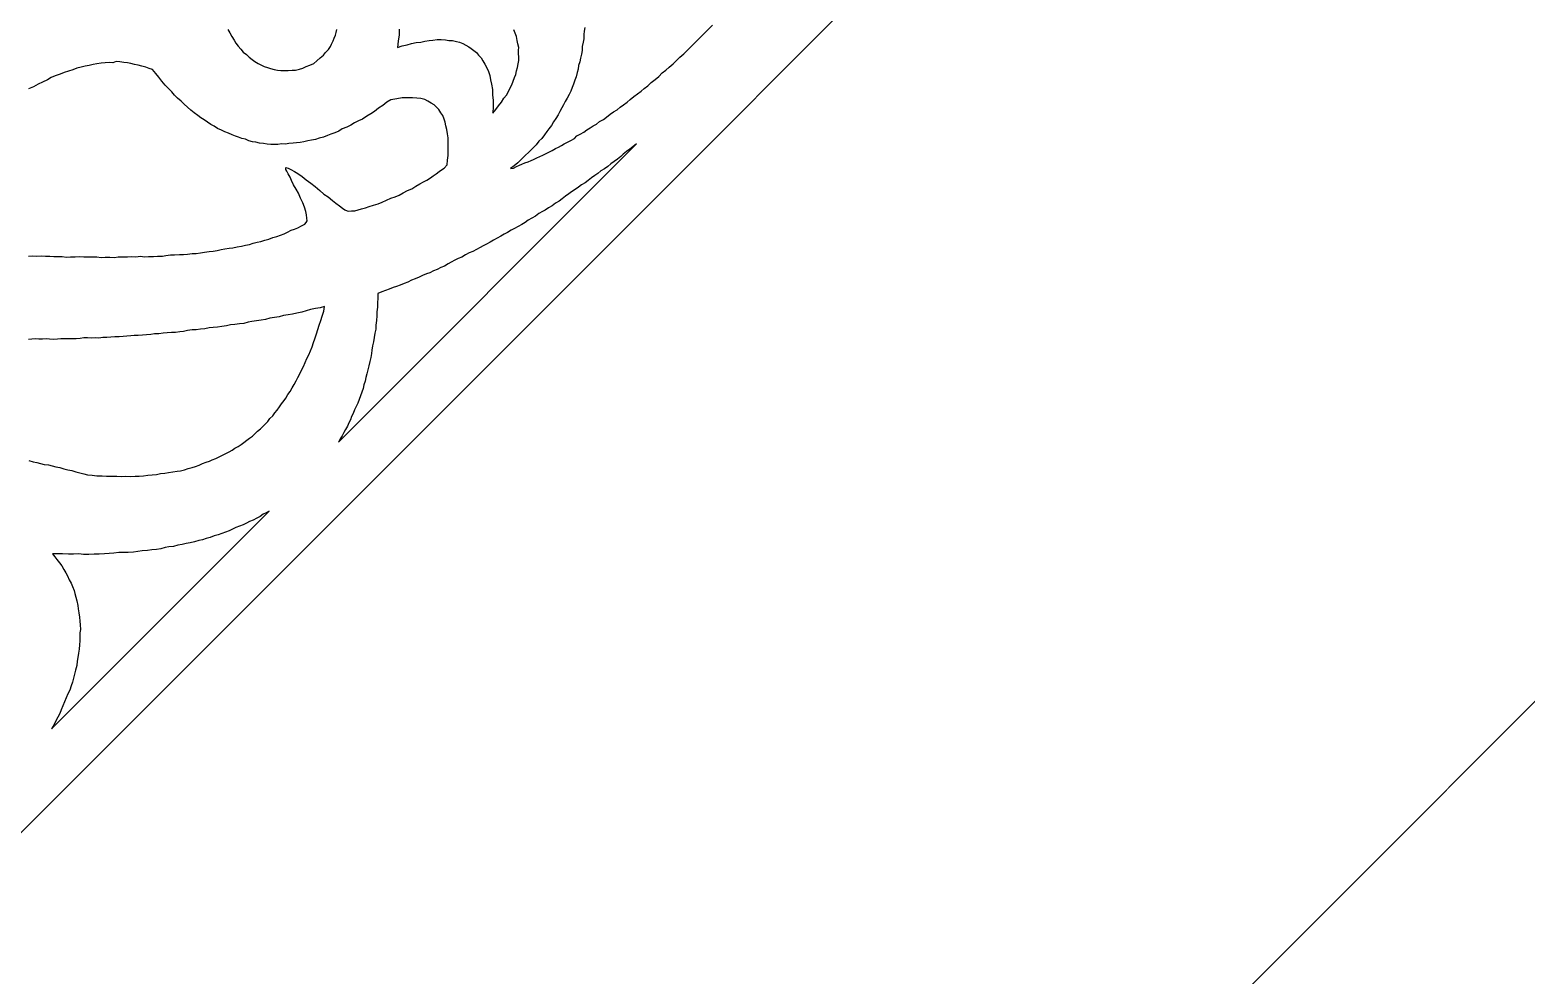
# Model space of a CAD drawing. Extents: x -535 to 535, y -535 to 535.
# Drawn here: x 240.6 to 385.9, y -396.4 to -304.6 of the extents above; entities that cross this region are included whole.
import ezdxf

# ---------------------------------------------------------------- set-up
doc = ezdxf.new("R2010")
doc.units = 0
doc.layers.add('LAYER_1', color=18, linetype='CONTINUOUS')
doc.layers.add('LAYER_2', color=150, linetype='CONTINUOUS')

msp = doc.modelspace()

# ---------------------------------------------------------------- linework, layer by layer
at = {"layer": 'LAYER_1'}
for points in [[(221.6, -535), (535, -221.6), (535, 221.6), (221.6, 535), (-221.6, 535), (-535, 221.6), (-535, -221.6), (-221.6, -535)], [(299.17, -315.94), (298.86, -316.17), (298.54, -316.41), (298.23, -316.65), (297.99, -316.89), (297.67, -317.13), (297.36, -317.37), (297.04, -317.61), (296.73, -317.85), (296.41, -318.09), (296.06, -318.29), (295.75, -318.53), (295.47, -318.73), (295.15, -318.97), (294.84, -319.21), (294.52, -319.45), (294.17, -319.65), (293.89, -319.86), (293.57, -320.1), (293.22, -320.3), (292.94, -320.5), (292.63, -320.74), (292.31, -320.98), (292, -321.22), (291.65, -321.42), (291.33, -321.66), (290.98, -321.86), (290.66, -322.1), (290.38, -322.23), (290.03, -322.43), (289.71, -322.67), (289.36, -322.87), (289.01, -323.07), (288.69, -323.31), (288.38, -323.48), (288.02, -323.68), (287.67, -323.88), (287.35, -324.05), (287, -324.25), (286.68, -324.42), (286.33, -324.62), (285.98, -324.82), (285.63, -325.02), (285.31, -325.19), (284.95, -325.39), (284.64, -325.55), (284.32, -325.72), (283.97, -325.92), (283.61, -326.12), (283.26, -326.25), (282.91, -326.45), (282.55, -326.66), (282.2, -326.78), (281.88, -326.95), (281.53, -327.15), (281.21, -327.32), (280.86, -327.52), (280.5, -327.65), (280.15, -327.85), (279.79, -327.98), (279.44, -328.18), (279.12, -328.27), (278.73, -328.44), (278.41, -328.6), (278.02, -328.77), (277.67, -328.9), (277.31, -329.1), (276.96, -329.23), (276.57, -329.39), (276.21, -329.52), (275.89, -329.61), (275.5, -329.78), (275.14, -329.9), (274.79, -330.03), (274.4, -330.2), (274.38, -330.67), (274.36, -331.06), (274.35, -331.53), (274.3, -331.96), (274.28, -332.36), (274.26, -332.83), (274.21, -333.26), (274.19, -333.66), (274.1, -334.05), (274.05, -334.48), (273.96, -334.88), (273.86, -335.27), (273.81, -335.7), (273.79, -336.02), (273.7, -336.42), (273.61, -336.81), (273.52, -337.21), (273.43, -337.6), (273.33, -337.99), (273.21, -338.35), (273.15, -338.71), (273.02, -339.06), (272.96, -339.42), (272.84, -339.78), (272.71, -340.13), (272.58, -340.49), (272.45, -340.84), (272.28, -341.16), (272.12, -341.48), (271.99, -341.84), (271.82, -342.15), (271.73, -342.47), (271.59, -342.76), (271.43, -343.08), (271.26, -343.39), (271.09, -343.71), (270.93, -344.03), (270.72, -344.31), (270.56, -344.63), (299.52, -315.66)], [(263.53, -351.51), (263.24, -351.64), (262.96, -351.84), (262.64, -352.01), (262.29, -352.21), (261.94, -352.34), (261.62, -352.51), (261.3, -352.67), (260.94, -352.8), (260.59, -352.93), (260.27, -353.1), (259.95, -353.26), (259.6, -353.39), (259.24, -353.52), (258.89, -353.65), (258.49, -353.74), (258.1, -353.91), (257.71, -354), (257.35, -354.13), (256.99, -354.18), (256.57, -354.31), (256.17, -354.4), (255.78, -354.49), (255.38, -354.58), (254.95, -354.63), (254.53, -354.76), (254.09, -354.81), (253.74, -354.87), (253.31, -354.99), (252.88, -355.05), (252.44, -355.1), (252.01, -355.15), (251.51, -355.2), (251.08, -355.26), (250.65, -355.31), (250.14, -355.36), (249.71, -355.34), (249.24, -355.36), (248.74, -355.41), (248.3, -355.46), (247.83, -355.47), (247.33, -355.52), (246.82, -355.5), (246.32, -355.55), (245.81, -355.53), (245.34, -355.47), (244.84, -355.52), (244.33, -355.5), (243.75, -355.47), (243.28, -355.49), (242.77, -355.47), (243, -355.77), (243.2, -356.03), (243.47, -356.36), (243.7, -356.66), (243.89, -357), (244.09, -357.33), (244.24, -357.63), (244.4, -358), (244.6, -358.33), (244.72, -358.66), (244.88, -359.03), (244.97, -359.32), (245.06, -359.69), (245.15, -360.05), (245.24, -360.49), (245.29, -360.82), (245.34, -361.22), (245.4, -361.62), (245.45, -362.02), (245.47, -362.38), (245.49, -362.82), (245.43, -363.17), (245.45, -363.54), (245.43, -363.93), (245.41, -364.33), (245.39, -364.73), (245.3, -365.12), (245.25, -365.55), (245.19, -365.91), (245.14, -366.34), (245.01, -366.77), (244.92, -367.16), (244.83, -367.56), (244.74, -367.95), (244.61, -368.31), (244.48, -368.73), (244.28, -369.09), (244.12, -369.48), (243.96, -369.87), (243.79, -370.26), (243.63, -370.65), (243.5, -371), (243.3, -371.36), (243.1, -371.71), (242.9, -372.13), (242.7, -372.48), (263.84, -351.34)]]:
    msp.add_lwpolyline(points, close=True, dxfattribs=at)
for points in [[(259.82, -304.54), (260.01, -304.87), (260.21, -305.21), (260.44, -305.58), (260.6, -305.88), (260.83, -306.18), (261.09, -306.44), (261.32, -306.74), (261.62, -306.97), (261.89, -307.23), (262.19, -307.46), (262.45, -307.66), (262.78, -307.85), (263.04, -307.97), (263.34, -308.13), (263.67, -308.25), (263.96, -308.34), (264.32, -308.43), (264.65, -308.48), (264.98, -308.53), (265.34, -308.54), (265.67, -308.52), (266.06, -308.5), (266.39, -308.48), (266.78, -308.39), (267.1, -308.3), (267.42, -308.13), (267.78, -308), (268.17, -307.84), (268.48, -307.6), (268.79, -307.29), (269.11, -307.05), (269.31, -306.77), (269.59, -306.49), (269.79, -306.21), (269.89, -305.96), (270.06, -305.64), (270.15, -305.4), (270.29, -305.11), (270.35, -304.83), (270.41, -304.54)], [(276.48, -304.52), (276.46, -305.06), (276.38, -305.67), (276.3, -306.28), (276.76, -306.12), (277.23, -306.04), (277.66, -305.91), (278.12, -305.82), (278.56, -305.77), (278.95, -305.68), (279.38, -305.62), (279.74, -305.57), (280.17, -305.52), (280.53, -305.53), (280.97, -305.55), (281.29, -305.6), (281.66, -305.62), (282.02, -305.71), (282.31, -305.79), (282.65, -305.91), (282.94, -306.07), (283.24, -306.23), (283.46, -306.38), (283.72, -306.58), (283.98, -306.77), (284.18, -307.03), (284.44, -307.29), (284.6, -307.59), (284.79, -307.92), (284.99, -308.26), (285.15, -308.63), (285.28, -309.03), (285.33, -309.43), (285.42, -309.87), (285.52, -310.38), (285.54, -310.89), (285.6, -311.43), (285.59, -312.04), (285.58, -312.66), (285.86, -312.31), (286.13, -311.96), (286.4, -311.61), (286.64, -311.22), (286.88, -310.91), (287.08, -310.56), (287.21, -310.27), (287.41, -309.92), (287.54, -309.56), (287.67, -309.21), (287.8, -308.93), (287.86, -308.57), (287.95, -308.25), (288.01, -307.89), (288.1, -307.57), (288.09, -307.2), (288.07, -306.91), (288.06, -306.55), (288.08, -306.3), (288, -305.93), (287.94, -305.61), (287.86, -305.24), (287.73, -304.91), (287.61, -304.58)], [(294.49, -304.36), (294.43, -304.71), (294.41, -305.04), (294.39, -305.44), (294.34, -305.79), (294.25, -306.19), (294.23, -306.58), (294.17, -306.94), (294.08, -307.34), (294.02, -307.7), (293.9, -308.05), (293.84, -308.41), (293.75, -308.73), (293.65, -309.13), (293.53, -309.48), (293.4, -309.84), (293.27, -310.19), (293.14, -310.55), (292.97, -310.87), (292.77, -311.22), (292.6, -311.54), (292.44, -311.85), (292.27, -312.17), (292.07, -312.52), (291.9, -312.84), (291.7, -313.19), (291.46, -313.51), (291.26, -313.86), (291.02, -314.18), (290.82, -314.46), (290.58, -314.77), (290.31, -315.12), (290.03, -315.4), (289.76, -315.75), (287.99, -317.51), (287.64, -317.79), (287.29, -318.06), (287.58, -318), (287.86, -317.87), (288.15, -317.74), (288.39, -317.64), (288.68, -317.51), (289, -317.41), (289.28, -317.28), (289.53, -317.18), (289.85, -317.02), (290.13, -316.88), (290.41, -316.75), (290.73, -316.59), (291.02, -316.45), (291.33, -316.29), (291.65, -316.12), (291.93, -315.99), (292.25, -315.82), (292.5, -315.65), (292.82, -315.48), (293.13, -315.32), (293.49, -315.12), (293.73, -314.87), (294.05, -314.71), (294.4, -314.51), (294.68, -314.3), (295.03, -314.1), (295.31, -313.9), (295.63, -313.73), (295.94, -313.49), (296.3, -313.29), (296.61, -313.05), (296.96, -312.78), (297.28, -312.54), (297.63, -312.34), (297.94, -312.1), (298.26, -311.86), (298.61, -311.59), (298.92, -311.35), (299.27, -311.07), (299.62, -310.8), (299.97, -310.53), (300.28, -310.29), (300.63, -310.01), (300.94, -309.7), (301.33, -309.39), (301.68, -309.12), (302.02, -308.77), (302.37, -308.5), (302.68, -308.19), (303.07, -307.88), (303.73, -307.22), (304.11, -306.91), (306.91, -304.11)], [(240.44, -326.56), (240.84, -326.54), (241.28, -326.56), (241.67, -326.54), (242.11, -326.56), (242.54, -326.58), (242.9, -326.6), (243.34, -326.61), (243.74, -326.6), (244.14, -326.65), (244.53, -326.63), (245, -326.62), (245.4, -326.6), (245.83, -326.62), (246.27, -326.64), (246.66, -326.62), (247.1, -326.64), (247.5, -326.69), (247.89, -326.67), (248.36, -326.66), (248.8, -326.68), (249.16, -326.62), (249.59, -326.64), (250.06, -326.62), (250.46, -326.61), (250.89, -326.62), (251.32, -326.57), (251.72, -326.63), (252.12, -326.61), (252.59, -326.59), (252.99, -326.57), (253.46, -326.56), (253.81, -326.5), (254.25, -326.45), (254.64, -326.43), (255.11, -326.41), (255.51, -326.4), (255.91, -326.38), (256.34, -326.32), (256.73, -326.31), (257.16, -326.25), (257.56, -326.16), (257.99, -326.11), (258.39, -326.09), (258.78, -326), (259.17, -325.91), (259.53, -325.85), (259.96, -325.8), (260.32, -325.74), (260.72, -325.65), (261.15, -325.6), (261.54, -325.51), (261.93, -325.42), (262.29, -325.29), (262.68, -325.2), (263.04, -325.14), (263.4, -325.01), (263.79, -324.92), (264.18, -324.76), (264.58, -324.67), (264.93, -324.54), (265.29, -324.41), (265.6, -324.24), (265.96, -324.04), (266.28, -323.95), (266.63, -323.82), (266.99, -323.62), (267.3, -323.45), (267.44, -323.31), (267.54, -323.13), (267.5, -322.88), (267.45, -322.55), (267.39, -322.22), (267.27, -321.82), (267.1, -321.38), (266.87, -320.94), (266.67, -320.46), (266.47, -320.05), (266.2, -319.64), (266, -319.23), (265.87, -318.9), (265.68, -318.57), (265.56, -318.31), (265.44, -318.13), (265.44, -317.98), (265.47, -317.95), (265.69, -318.03), (265.95, -318.15), (266.28, -318.34), (266.62, -318.54), (267.03, -318.81), (267.44, -319.15), (267.89, -319.46), (268.3, -319.81), (268.75, -320.19), (269.16, -320.53), (269.57, -320.8), (269.99, -321.15), (270.32, -321.41), (270.66, -321.68), (270.96, -321.91), (271.18, -322.07), (271.4, -322.15), (271.51, -322.19), (271.84, -322.17), (272.16, -322.15), (272.48, -322.05), (272.8, -321.96), (273.2, -321.87), (273.55, -321.74), (273.98, -321.61), (274.41, -321.49), (274.8, -321.32), (275.22, -321.13), (275.65, -320.93), (276.08, -320.8), (276.47, -320.64), (276.86, -320.4), (277.28, -320.2), (277.7, -320.01), (278.09, -319.77), (278.48, -319.54), (278.83, -319.33), (279.15, -319.17), (279.5, -318.97), (279.78, -318.76), (280.06, -318.56), (280.34, -318.35), (280.59, -318.18), (280.83, -318.01), (281.14, -317.7), (281.16, -317.23), (281.21, -316.8), (281.23, -316.33), (281.21, -315.9), (281.23, -315.5), (281.21, -315.07), (281.15, -314.67), (281.1, -314.27), (281.01, -313.9), (280.92, -313.54), (280.84, -313.24), (280.72, -312.91), (280.52, -312.65), (280.33, -312.32), (280.1, -312.09), (279.87, -311.86), (279.58, -311.71), (279.24, -311.51), (278.95, -311.35), (278.58, -311.26), (278.18, -311.21), (277.75, -311.19), (277.31, -311.17), (276.77, -311.18), (276.23, -311.27), (275.66, -311.39), (275.27, -311.62), (274.89, -311.93), (274.47, -312.2), (274.08, -312.51), (273.7, -312.75), (273.31, -312.98), (272.89, -313.25), (272.5, -313.42), (272.14, -313.62), (271.76, -313.85), (271.37, -314.02), (270.94, -314.21), (270.59, -314.41), (270.2, -314.58), (269.84, -314.71), (269.49, -314.84), (269.1, -315), (268.7, -315.09), (268.35, -315.22), (267.96, -315.31), (267.6, -315.37), (267.2, -315.46), (266.84, -315.51), (266.48, -315.57), (266.16, -315.59), (265.76, -315.61), (265.41, -315.67), (265.04, -315.65), (264.68, -315.71), (264.36, -315.73), (264, -315.71), (263.64, -315.7), (263.27, -315.61), (262.91, -315.59), (262.54, -315.5), (262.22, -315.45), (261.85, -315.36), (261.55, -315.21), (261.19, -315.12), (260.86, -315), (260.56, -314.91), (260.23, -314.79), (259.87, -314.63), (259.53, -314.5), (259.2, -314.31), (258.83, -314.15), (258.5, -313.95), (258.16, -313.76), (257.83, -313.56), (257.53, -313.33), (257.2, -313.13), (256.9, -312.9), (256.56, -312.64), (256.22, -312.37), (255.89, -312.1), (255.58, -311.8), (255.28, -311.5), (254.94, -311.23), (254.64, -310.92), (254.37, -310.59), (254.03, -310.25), (253.73, -309.94), (253.42, -309.57), (253.12, -309.19), (252.81, -308.82), (252.51, -308.44), (252.18, -308.32), (251.85, -308.2), (251.48, -308.11), (251.12, -308.02), (250.75, -307.93), (250.38, -307.84), (250.06, -307.79), (249.73, -307.74), (249.33, -307.69), (248.97, -307.67), (248.65, -307.77), (248.28, -307.75), (247.89, -307.77), (247.53, -307.83), (247.1, -307.88), (246.74, -307.94), (246.34, -308.03), (245.95, -308.12), (245.56, -308.21), (245.16, -308.3), (244.77, -308.46), (244.35, -308.59), (243.92, -308.71), (243.53, -308.88), (243.06, -309.04), (242.67, -309.2), (242.29, -309.44), (241.83, -309.67), (241.4, -309.87), (240.94, -310.1), (240.45, -310.3)], [(240.49, -346.4), (240.9, -346.53), (241.26, -346.62), (241.63, -346.71), (241.99, -346.79), (242.39, -346.85), (242.76, -346.94), (243.12, -347.02), (243.49, -347.11), (243.89, -347.24), (244.26, -347.33), (244.66, -347.38), (245.06, -347.51), (245.43, -347.6), (245.83, -347.72), (246.19, -347.81), (246.63, -347.83), (247.1, -347.89), (247.61, -347.91), (248.04, -347.93), (248.55, -347.95), (249.02, -347.94), (249.45, -347.96), (249.92, -347.94), (250.36, -347.96), (250.83, -347.94), (251.22, -347.93), (251.62, -347.91), (252.05, -347.85), (252.48, -347.8), (252.88, -347.78), (253.27, -347.69), (253.7, -347.64), (254.06, -347.58), (254.49, -347.53), (254.89, -347.44), (255.21, -347.42), (255.61, -347.33), (255.96, -347.2), (256.35, -347.11), (256.68, -347.01), (257.03, -346.88), (257.35, -346.72), (257.7, -346.59), (258.03, -346.49), (258.31, -346.36), (258.66, -346.23), (258.98, -346.07), (259.3, -345.9), (259.62, -345.73), (259.94, -345.57), (260.25, -345.4), (260.5, -345.23), (260.82, -345.06), (261.1, -344.86), (261.38, -344.65), (261.66, -344.45), (261.94, -344.25), (262.22, -344.04), (262.7, -343.56), (262.98, -343.35), (263.71, -342.63), (263.91, -342.35), (264.19, -342.07), (264.4, -341.79), (264.6, -341.51), (264.84, -341.19), (265.04, -340.91), (265.28, -340.6), (265.45, -340.35), (265.65, -340), (265.86, -339.72), (266.06, -339.37), (266.26, -339.02), (266.46, -338.66), (266.63, -338.35), (266.83, -337.99), (266.96, -337.64), (267.16, -337.28), (267.32, -336.89), (267.49, -336.5), (267.69, -336.15), (267.85, -335.76), (268.01, -335.37), (268.14, -334.94), (268.27, -334.59), (268.43, -334.12), (268.55, -333.7), (268.68, -333.27), (268.84, -332.81), (268.97, -332.38), (269.13, -331.91), (269.21, -331.45), (268.78, -331.57), (268.32, -331.66), (267.85, -331.75), (267.42, -331.88), (267, -332), (266.53, -332.09), (266.1, -332.21), (265.67, -332.27), (265.24, -332.32), (264.81, -332.45), (264.35, -332.53), (263.91, -332.59), (263.49, -332.71), (263.06, -332.77), (262.59, -332.85), (262.16, -332.91), (261.8, -332.96), (261.37, -333.09), (260.94, -333.14), (260.51, -333.19), (260.08, -333.25), (259.68, -333.34), (259.25, -333.39), (258.82, -333.45), (258.39, -333.5), (257.99, -333.52), (257.6, -333.61), (257.17, -333.66), (256.74, -333.71), (256.34, -333.73), (255.91, -333.79), (255.51, -333.88), (255.16, -333.93), (254.72, -333.99), (254.36, -333.97), (253.93, -334.02), (253.53, -334.04), (253.1, -334.1), (252.71, -334.11), (252.35, -334.17), (251.92, -334.22), (251.52, -334.24), (251.12, -334.26), (250.73, -334.28), (250.4, -334.3), (250, -334.32), (249.65, -334.38), (249.25, -334.39), (248.85, -334.41), (248.46, -334.43), (248.06, -334.45), (247.66, -334.47), (247.3, -334.52), (246.94, -334.51), (246.54, -334.53), (246.18, -334.51), (245.82, -334.5), (245.46, -334.55), (245.1, -334.61), (244.74, -334.59), (244.34, -334.61), (243.98, -334.59), (243.58, -334.61), (243.26, -334.63), (242.86, -334.65), (242.5, -334.64), (242.17, -334.59), (241.82, -334.64), (241.45, -334.63), (241.09, -334.61), (240.77, -334.63), (240.44, -334.65)]]:
    msp.add_lwpolyline(points, dxfattribs=at)
at = {"layer": 'LAYER_2'}
msp.add_lwpolyline([(182.25, -440), (440, -182.25), (440, 182.25), (182.25, 440), (-182.25, 440), (-440, 182.25), (-440, -182.25), (-182.25, -440)], close=True, dxfattribs=at)

doc.saveas('drawing.dxf')
